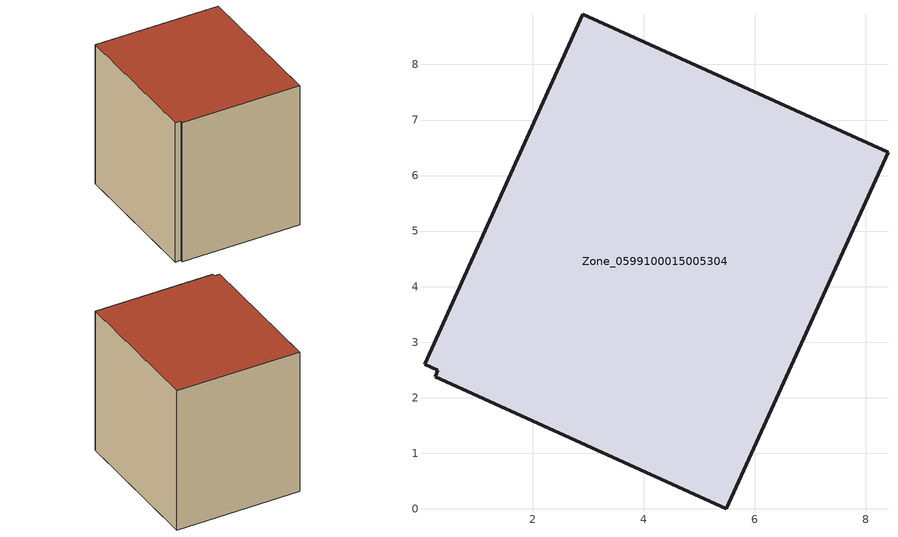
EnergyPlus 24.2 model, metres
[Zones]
Zone_0599100015005304
 floor ground (C_G): 0.24,2.38 0.3,2.5 0.05,2.6 2.91,8.9 8.4,6.42 5.49,0 z0.82
 wall outside (C_F): 5.49,0 8.4,6.42 2.91,8.9 0.05,2.6 0.3,2.5 0.24,2.38 5.49,0 z0.82:7.95
 roof outside (C_R): 0.3,2.5 0.24,2.38 5.49,0 8.4,6.42 2.91,8.9 0.05,2.6 z7.95
[BUILDING]
Pand.0599100015005304: North Axis=0; Terrain=City; Loads Convergence Tolerance Value=0.04; Temperature Convergence Tolerance Value=0.4; Solar Distribution=FullExterior; Maximum Number of Warmup Days=25; Minimum Number of Warmup Days=1
[Site:Location]
Rotterdam.The.Hague.AP_ZH_NLD Design_Conditions: Latitude=51.96; Longitude=4.45; Time Zone=1; Elevation=-4.5
[SITE:GROUNDTEMPERATURE:BUILDINGSURFACE]
18, 18, 18, 18, 18, 18, 18, 18, 18, 18, 18, 18
[MATERIAL] Thermal Absorptance=0.9; Solar Absorptance=0.7; Visible Absorptance=0.7
Name | Roughness | Thickness | Conductivity | Density | Specific Heat
G.TI.1965-1974 | MediumSmooth | 0.15 | 0.882353 | 540 | 1210
F.TI.1965-1974 | Rough | 0.3 | 0.697674 | 1920 | 840
R.TI.1965-1974 | MediumRough | 0.2 | 0.232558 | 1500 | 1000
[CONSTRUCTION]
C_G: G.TI.1965-1974
C_F: F.TI.1965-1974
C_R: R.TI.1965-1974
[ZONE]
Zone_0599100015005304: Type=1; Multiplier=1; Ceiling Height=Autocalculate; Volume=Autocalculate; Floor Area=autocalculate; Part of Total Floor Area=Yes
[ZONEINFILTRATION:DESIGNFLOWRATE]
Infil_Zone_0599100015005304: Zone or ZoneList or Space or SpaceList=Zone_0599100015005304; Schedule=AlwaysOn; Design Flow Rate Calculation Method=Flow/Area; Flow Rate per Floor Area=0.003; Constant Term Coefficient=1; Temperature Term Coefficient=0; Velocity Term Coefficient=0; Velocity Squared Term Coefficient=0
[HVACTEMPLATE:ZONE:IDEALLOADSAIRSYSTEM]
Zone_0599100015005304: Maximum Heating Supply Air Temperature=50; Minimum Cooling Supply Air Temperature=13; Maximum Heating Supply Air Humidity Ratio=0.0156; Minimum Cooling Supply Air Humidity Ratio=0.0077; Heating Limit=NoLimit; Cooling Limit=NoLimit; Dehumidification Control Type=ConstantSensibleHeatRatio; Cooling Sensible Heat Ratio=0.7; Dehumidification Setpoint=60; Humidification Control Type=None; Humidification Setpoint=30; Outdoor Air Method=None; Outdoor Air Flow Rate per Person=0.00944; Outdoor Air Flow Rate per Zone Floor Area=0; Outdoor Air Flow Rate per Zone=0; Demand Controlled Ventilation Type=None; Outdoor Air Economizer Type=NoEconomizer; Heat Recovery Type=None; Sensible Heat Recovery Effectiveness=0.7; Latent Heat Recovery Effectiveness=0.65
[ZONECONTROL:THERMOSTAT]
ThermostatControl_Zone_0599100015005304: Zone or ZoneList=Zone_0599100015005304; Control Type Schedule=DualSetpointControlType; Control 1=Thermostat_Zone_0599100015005304; Temperature Difference Between Cutout And Setpoint=0
[THERMOSTATSETPOINT:DUALSETPOINT]
Thermostat_Zone_0599100015005304: Heating Setpoint Temperature Schedule=HeatingSetpoint_Zone_0599100015005304; Cooling Setpoint Temperature Schedule=CoolingSetpoint_Zone_0599100015005304
[SCHEDULE:COMPACT]
HeatingSetpoint_Zone_0599100015005304: Through: 12/31, For: AllDays, Until: 24:00, 21
CoolingSetpoint_Zone_0599100015005304: Through: 12/31, For: AllDays, Until: 24:00, 24
DualSetpointControlType: Through: 12/31, For: AllDays, Until: 24:00, 4
AlwaysOn: Through: 12/31, For: AllDays, Until: 24:00, 1
